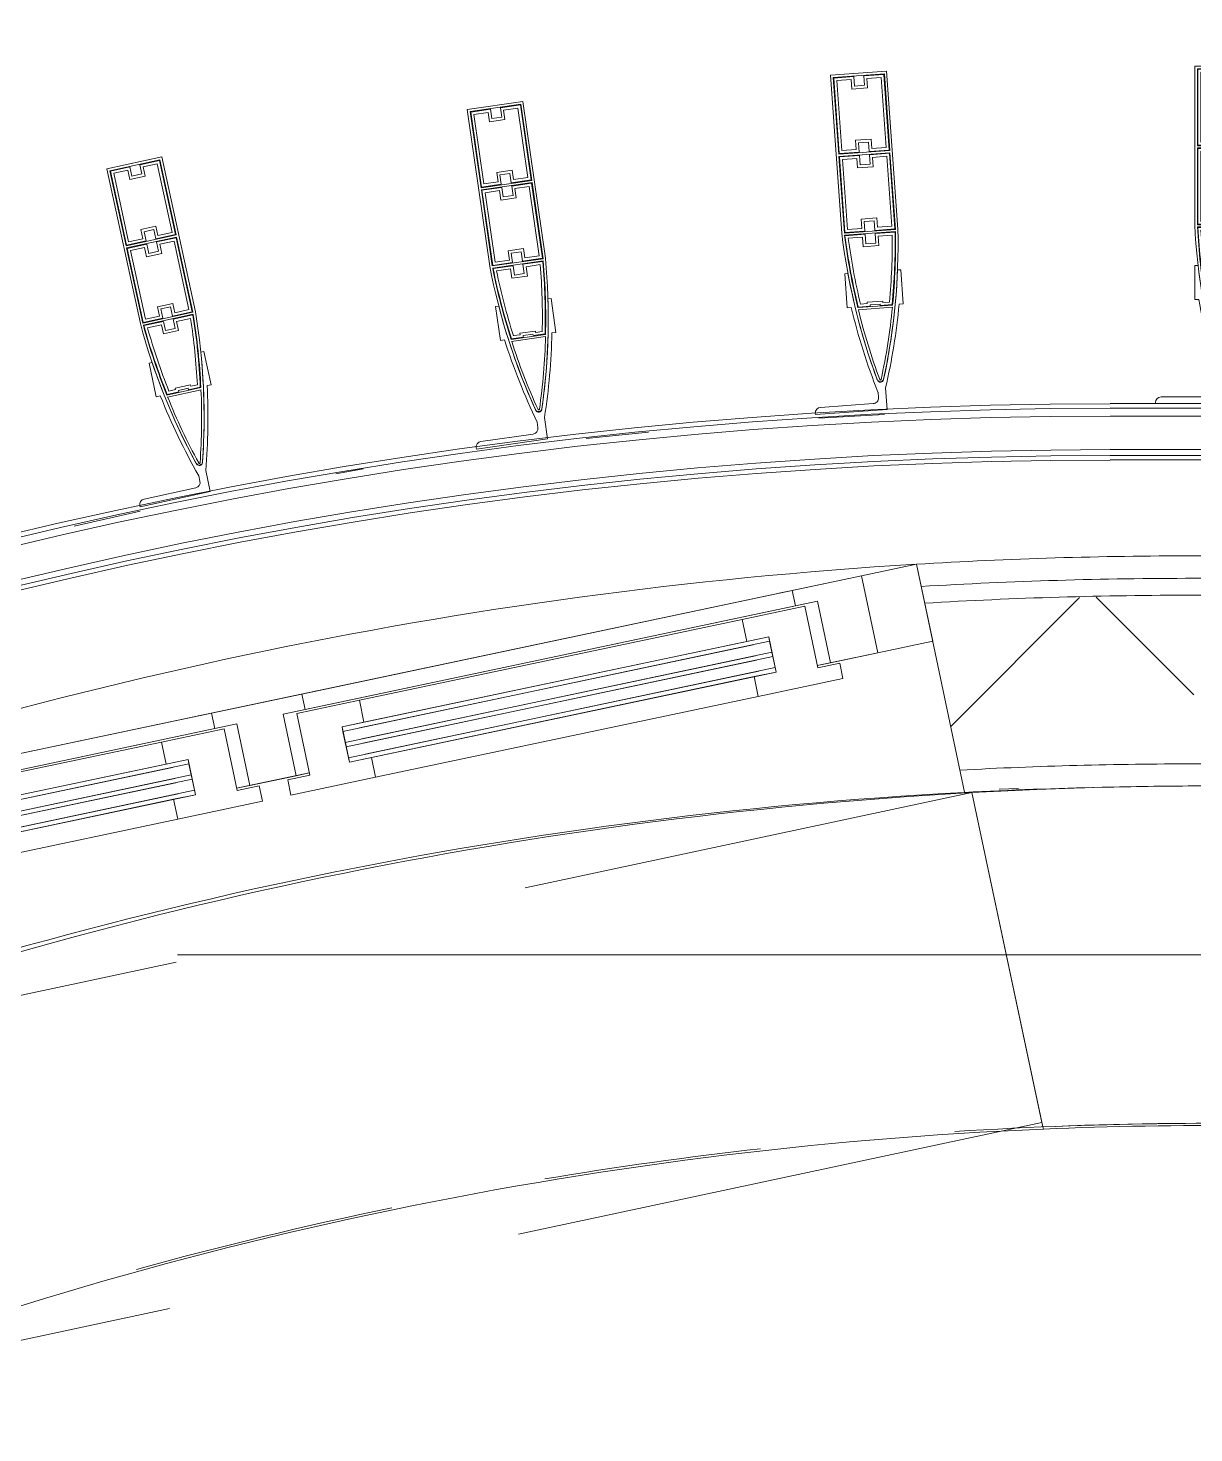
# Model space of a CAD drawing. Header units: millimetres. Extents: x 48966 to 155647, y -43515 to 26217.
# Drawn here: x 59869 to 60906, y 23292 to 24541 of the extents above; entities that cross this region are included whole.
import ezdxf

# ---------------------------------------------------------------- set-up
doc = ezdxf.new("R2010")
doc.units = ezdxf.units.MM
for name, pattern in [('IMPORT-01 Штриховая _2 мм_', [600, 400, -200]), ('Осевые', [6350, 1270, -952.5, 3175, -952.5]), ('Сверху', [793.75, 476.25, -317.5])]:
    doc.linetypes.add(name, pattern=pattern)
for name, color, linetype, lineweight in [('_Разделитель помещений_', 7, 'IMPORT-01 Штриховая _2 мм_', 9), ('Каркас_Импост', 7, 'Continuous', 9), ('Обобщенные модели', 7, 'Continuous', 9), ('Обобщенные модели-1', 7, 'Continuous', 18), ('Общие ребра', 7, 'Continuous', 9), ('Окна', 7, 'Continuous', 9), ('Окна-2', 7, 'Сверху', 9), ('Оси-2', 7, 'Осевые', 9), ('Остекление', 7, 'Continuous', 9), ('Перекрытия', 7, 'Continuous', 9), ('Стены', 7, 'Continuous', 9), ('Стены-1', 7, 'Continuous', 18), ('Штриховка разреза-1', 7, 'Continuous', 9)]:
    doc.layers.add(name, color=color, linetype=linetype, lineweight=lineweight)
doc.layers.add('Окна-1', color=7, linetype='Continuous', lineweight=9, true_color=0x804000)
pattern_1 = [(0, (0, 0), (812.8, 203.2), [67.056, -542.544, 67.056, -542.544, -3251.2]), (0, (0, 0), (812.8, 203.2), [-1219.2, 67.056, -1152.144, 67.056, -542.544, -1422.4]), (0, (0, 0), (812.8, 203.2), [-3048, 67.056, -339.344, 67.056, -948.944]), (120, (304.8, 101.6), (-582.37636, 602.30545), [67.056, -542.544, 67.056, -542.544, -3251.2]), (120, (304.8, 101.6), (-582.37636, 602.30545), [-1219.2, 67.056, -1152.144, 67.056, -542.544, -1422.4]), (120, (304.8, 101.6), (-582.37636, 602.30545), [-3048, 67.056, -339.344, 67.056, -948.944]), (240, (406.4, 508), (-230.42364, -805.50545), [67.056, -542.544, 67.056, -542.544, -3251.2]), (240, (406.4, 508), (-230.42364, -805.50545), [-1219.2, 67.056, -1152.144, 67.056, -542.544, -1422.4]), (240, (406.4, 508), (-230.42364, -805.50545), [-3048, 67.056, -339.344, 67.056, -948.944])]

# ---------------------------------------------------------------- blocks, each defined once
blk = doc.blocks.new('Обвязочная балка 1 - Обвязочная балка 1-1451838-План 5-го этажа на отм_ _12_600')
at = {"layer": 'Обобщенные модели'}
for p, q in [((60630.7, 24197.6), (60572.2, 24194.1)), ((116781.7, 24196.1), (60831.6, 24196.1)), ((60420.8, 24181.8), (60365.3, 24176.2)), ((60831.6, 24166.3), (116781.7, 24166.3)), ((60166.8, 24149.2), (60142.7, 24144.8)), ((59968.5, 24111.4), (59909.7, 24098.2))]:
    blk.add_line(p, q, dxfattribs=at)
for radius in [4129, 4099.1]:
    blk.add_arc((60831.6, 20067.1), radius, 90, 179.9999, dxfattribs=at)
at = {"layer": 'Обобщенные модели-1'}
for p, q in [((116781.7, 24207.1), (60831.6, 24207.1)), ((60831.6, 24203.1), (116781.7, 24203.1)), ((116781.7, 24161.1), (60831.6, 24161.1)), ((60831.6, 24157.1), (116781.7, 24157.1))]:
    blk.add_line(p, q, dxfattribs=at)
for radius in [4139.9, 4135.9, 4093.9, 4089.9]:
    blk.add_arc((60831.6, 20067.1), radius, 90, 179.9999, dxfattribs=at)
blk = doc.blocks.new('Профиль ламели186 - Профиль ламели-1504652-План 5-го этажа на отм_ _12_600')
at = {"layer": 'Обобщенные модели-1'}
for p, q in [((64006.9, 24507.1), (64006.9, 24366.2)), ((64056.9, 24507.1), (64006.9, 24507.1)), ((64009.1, 24436.5), (64009.1, 24504.9)), ((64009.1, 24504.9), (64054.7, 24504.9)), ((64027.4, 24504.4), (64009.6, 24504.4)), ((64009.6, 24504.4), (64009.6, 24437)), ((64012.1, 24439.5), (64012.1, 24501.9)), ((64012.1, 24501.9), (64024.9, 24501.9)), ((64024.9, 24501.9), (64024.9, 24493.5)), ((64027.4, 24496), (64027.4, 24504.4)), ((64054.2, 24504.4), (64036.3, 24504.4)), ((64036.3, 24504.4), (64036.3, 24496)), ((64038.8, 24493.5), (64038.8, 24501.9)), ((64038.8, 24501.9), (64051.7, 24501.9)), ((64051.7, 24501.9), (64051.7, 24439.5)), ((64054.2, 24437), (64054.2, 24504.4)), ((64054.7, 24504.9), (64054.7, 24436.5)), ((64056.9, 24366.2), (64056.9, 24507.1)), ((64024.9, 24493.5), (64038.8, 24493.5)), ((64036.3, 24496), (64027.4, 24496)), ((64038.8, 24447.9), (64024.9, 24447.9)), ((64024.9, 24447.9), (64024.9, 24439.5)), ((64038.8, 24439.5), (64038.8, 24447.9)), ((64054.7, 24436.5), (64009.1, 24436.5)), ((64009.1, 24434.6), (64054.7, 24434.6)), ((64009.1, 24366.2), (64009.1, 24434.6)), ((64009.6, 24437), (64027.4, 24437)), ((64024.9, 24439.5), (64012.1, 24439.5)), ((64027.4, 24437), (64027.4, 24445.4)), ((64027.4, 24445.4), (64036.3, 24445.4)), ((64036.3, 24445.4), (64036.3, 24437)), ((64036.3, 24437), (64054.2, 24437)), ((64051.7, 24439.5), (64038.8, 24439.5)), ((64054.7, 24434.6), (64054.7, 24366.2)), ((64027.4, 24434.1), (64009.6, 24434.1)), ((64009.6, 24434.1), (64009.6, 24366.7)), ((64012.1, 24369.2), (64012.1, 24431.6)), ((64012.1, 24431.6), (64024.9, 24431.6)), ((64024.9, 24431.6), (64024.9, 24423.2)), ((64024.9, 24423.2), (64038.8, 24423.2)), ((64027.4, 24425.7), (64027.4, 24434.1)), ((64036.3, 24425.7), (64027.4, 24425.7)), ((64054.2, 24434.1), (64036.3, 24434.1)), ((64036.3, 24434.1), (64036.3, 24425.7)), ((64038.8, 24423.2), (64038.8, 24431.6)), ((64038.8, 24431.6), (64051.7, 24431.6)), ((64051.7, 24431.6), (64051.7, 24369.2)), ((64054.2, 24366.7), (64054.2, 24434.1)), ((64038.8, 24377.6), (64024.9, 24377.6)), ((64024.9, 24377.6), (64024.9, 24369.2)), ((64027.4, 24366.7), (64027.4, 24375.1)), ((64027.4, 24375.1), (64036.3, 24375.1)), ((64036.3, 24375.1), (64036.3, 24366.7)), ((64038.8, 24369.2), (64038.8, 24377.6)), ((64054.7, 24366.2), (64009.1, 24366.2)), ((64009.1, 24364.3), (64054.6, 24364.3)), ((64009.6, 24366.7), (64027.4, 24366.7)), ((64027.4, 24363.8), (64009.6, 24363.8)), ((64024.9, 24369.2), (64012.1, 24369.2)), ((64012.2, 24361.3), (64024.9, 24361.3)), ((64024.9, 24361.3), (64024.9, 24352.9)), ((64027.4, 24355.4), (64027.4, 24363.8)), ((64036.3, 24366.7), (64054.2, 24366.7)), ((64054.2, 24363.8), (64036.3, 24363.8)), ((64036.3, 24363.8), (64036.3, 24355.4)), ((64051.7, 24369.2), (64038.8, 24369.2)), ((64038.8, 24352.9), (64038.8, 24361.3)), ((64038.8, 24361.3), (64051.5, 24361.3)), ((64024.9, 24352.9), (64038.8, 24352.9)), ((64036.3, 24355.4), (64027.4, 24355.4)), ((64009.8, 24330.1), (64006.9, 24330.1)), ((64006.9, 24330.1), (64006.9, 24299.7)), ((64056.8, 24330.1), (64053.9, 24330.1)), ((64056.8, 24299.7), (64056.8, 24330.1)), ((64006.9, 24299.7), (64010.5, 24299.7)), ((64047.4, 24299.2), (64016.3, 24299.2)), ((64016.6, 24297.3), (64047.1, 24297.3)), ((64016.8, 24299.7), (64027.4, 24299.7)), ((64024.9, 24302.2), (64018.9, 24302.2)), ((64038.8, 24303.5), (64024.9, 24303.5)), ((64024.9, 24303.5), (64024.9, 24302.2)), ((64027.4, 24299.7), (64027.4, 24301)), ((64027.4, 24301), (64036.3, 24301)), ((64036.3, 24301), (64036.3, 24299.7)), ((64036.3, 24299.7), (64046.9, 24299.7)), ((64038.8, 24302.2), (64038.8, 24303.5)), ((64044.8, 24302.2), (64038.8, 24302.2)), ((64053.2, 24299.7), (64056.8, 24299.7)), ((64028.9, 24223), (64028.9, 24218.1)), ((64035.9, 24207.1), (64035.9, 24226.3)), ((64023.9, 24213.1), (63976.9, 24213.1)), ((63971.9, 24208.1), (63971.9, 24207.1)), ((63971.9, 24207.1), (64035.9, 24207.1))]:
    blk.add_line(p, q, dxfattribs=at)
for centre, radius, start, end in [((64580.6, 24394.6), 574.5, 182.8338, 196.2258), ((64580.7, 24394.3), 572.3, 183.0109, 189.5715), ((64580.4, 24395.9), 571.8, 183.2193, 189.6867), ((64580.5, 24395.6), 569.3, 183.4571, 189.4457), ((63483.1, 24394.6), 574.5, 343.7742, 357.1662), ((63483.2, 24395.6), 569.3, 350.5543, 356.5429), ((63483.3, 24395.9), 571.8, 350.3133, 356.7807), ((63483, 24394.3), 572.3, 350.4285, 356.9891), ((64580.6, 24394.6), 574.5, 186.4465, 196.2576), ((63483.1, 24394.6), 574.5, 343.7424, 353.5535), ((64577.1, 24394.6), 574.5, 189.5084, 197.3712), ((64549, 24386.8), 539.8, 189.5428, 196.4344), ((63514.7, 24386.8), 539.8, 343.5656, 350.4572), ((63486.6, 24394.6), 574.5, 342.9661, 350.4916), ((64031.9, 24235.1), 3, 200, 340), ((64031.9, 24234.5), 2.84, 196.2576, 343.7424), ((64031.9, 24234.2), 0.645, 196.4344, 343.5656), ((63976.9, 24208.1), 5, 90, 180), ((64023.9, 24218.1), 5, 270, 0)]:
    blk.add_arc(centre, radius, start, end, dxfattribs=at)
blk = doc.blocks.new('Профиль ламели785 - Профиль ламели-1804272-План 5-го этажа на отм_ _12_600')
at = {"layer": 'Обобщенные модели-1'}
for p, q in [((64006.9, 24507.1), (64006.9, 24366.2)), ((64056.9, 24507.1), (64006.9, 24507.1)), ((64009.1, 24436.5), (64009.1, 24504.9)), ((64009.1, 24504.9), (64054.7, 24504.9)), ((64027.4, 24504.4), (64009.6, 24504.4)), ((64009.6, 24504.4), (64009.6, 24437)), ((64012.1, 24439.5), (64012.1, 24501.9)), ((64012.1, 24501.9), (64024.9, 24501.9)), ((64024.9, 24501.9), (64024.9, 24493.5)), ((64027.4, 24496), (64027.4, 24504.4)), ((64054.2, 24504.4), (64036.3, 24504.4)), ((64036.3, 24504.4), (64036.3, 24496)), ((64038.8, 24493.5), (64038.8, 24501.9)), ((64038.8, 24501.9), (64051.7, 24501.9)), ((64051.7, 24501.9), (64051.7, 24439.5)), ((64054.2, 24437), (64054.2, 24504.4)), ((64054.7, 24504.9), (64054.7, 24436.5)), ((64056.9, 24366.2), (64056.9, 24507.1)), ((64024.9, 24493.5), (64038.8, 24493.5)), ((64036.3, 24496), (64027.4, 24496)), ((64038.8, 24447.9), (64024.9, 24447.9)), ((64024.9, 24447.9), (64024.9, 24439.5)), ((64038.8, 24439.5), (64038.8, 24447.9)), ((64054.7, 24436.5), (64009.1, 24436.5)), ((64009.1, 24434.6), (64054.7, 24434.6)), ((64009.1, 24366.2), (64009.1, 24434.6)), ((64009.6, 24437), (64027.4, 24437)), ((64024.9, 24439.5), (64012.1, 24439.5)), ((64027.4, 24437), (64027.4, 24445.4)), ((64027.4, 24445.4), (64036.3, 24445.4)), ((64036.3, 24445.4), (64036.3, 24437)), ((64036.3, 24437), (64054.2, 24437)), ((64051.7, 24439.5), (64038.8, 24439.5)), ((64054.7, 24434.6), (64054.7, 24366.2)), ((64027.4, 24434.1), (64009.6, 24434.1)), ((64009.6, 24434.1), (64009.6, 24366.7)), ((64012.1, 24369.2), (64012.1, 24431.6)), ((64012.1, 24431.6), (64024.9, 24431.6)), ((64024.9, 24431.6), (64024.9, 24423.2)), ((64024.9, 24423.2), (64038.8, 24423.2)), ((64027.4, 24425.7), (64027.4, 24434.1)), ((64036.3, 24425.7), (64027.4, 24425.7)), ((64054.2, 24434.1), (64036.3, 24434.1)), ((64036.3, 24434.1), (64036.3, 24425.7)), ((64038.8, 24423.2), (64038.8, 24431.6)), ((64038.8, 24431.6), (64051.7, 24431.6)), ((64051.7, 24431.6), (64051.7, 24369.2)), ((64054.2, 24366.7), (64054.2, 24434.1)), ((64038.8, 24377.6), (64024.9, 24377.6)), ((64024.9, 24377.6), (64024.9, 24369.2)), ((64027.4, 24366.7), (64027.4, 24375.1)), ((64027.4, 24375.1), (64036.3, 24375.1)), ((64036.3, 24375.1), (64036.3, 24366.7)), ((64038.8, 24369.2), (64038.8, 24377.6)), ((64054.7, 24366.2), (64009.1, 24366.2)), ((64009.1, 24364.3), (64054.6, 24364.3)), ((64009.6, 24366.7), (64027.4, 24366.7)), ((64027.4, 24363.8), (64009.6, 24363.8)), ((64024.9, 24369.2), (64012.1, 24369.2)), ((64012.2, 24361.3), (64024.9, 24361.3)), ((64024.9, 24361.3), (64024.9, 24352.9)), ((64027.4, 24355.4), (64027.4, 24363.8)), ((64036.3, 24366.7), (64054.2, 24366.7)), ((64054.2, 24363.8), (64036.3, 24363.8)), ((64036.3, 24363.8), (64036.3, 24355.4)), ((64051.7, 24369.2), (64038.8, 24369.2)), ((64038.8, 24352.9), (64038.8, 24361.3)), ((64038.8, 24361.3), (64051.5, 24361.3)), ((64024.9, 24352.9), (64038.8, 24352.9)), ((64036.3, 24355.4), (64027.4, 24355.4)), ((64009.8, 24330.1), (64006.9, 24330.1)), ((64006.9, 24330.1), (64006.9, 24299.7)), ((64056.8, 24330.1), (64053.9, 24330.1)), ((64056.8, 24299.7), (64056.8, 24330.1)), ((64006.9, 24299.7), (64010.5, 24299.7)), ((64047.4, 24299.2), (64016.3, 24299.2)), ((64016.6, 24297.3), (64047.1, 24297.3)), ((64016.8, 24299.7), (64027.4, 24299.7)), ((64024.9, 24302.2), (64018.9, 24302.2)), ((64038.8, 24303.5), (64024.9, 24303.5)), ((64024.9, 24303.5), (64024.9, 24302.2)), ((64027.4, 24299.7), (64027.4, 24301)), ((64027.4, 24301), (64036.3, 24301)), ((64036.3, 24301), (64036.3, 24299.7)), ((64036.3, 24299.7), (64046.9, 24299.7)), ((64038.8, 24302.2), (64038.8, 24303.5)), ((64044.8, 24302.2), (64038.8, 24302.2)), ((64053.2, 24299.7), (64056.8, 24299.7)), ((64028.9, 24223), (64028.9, 24218.1)), ((64035.9, 24207.1), (64035.9, 24226.3)), ((64023.9, 24213.1), (63976.9, 24213.1)), ((63971.9, 24208.1), (63971.9, 24207.1)), ((63971.9, 24207.1), (64035.9, 24207.1))]:
    blk.add_line(p, q, dxfattribs=at)
for centre, radius, start, end in [((64580.6, 24394.6), 574.5, 182.8338, 196.2258), ((64580.7, 24394.3), 572.3, 183.0109, 189.5715), ((64580.4, 24395.9), 571.8, 183.2193, 189.6867), ((64580.5, 24395.6), 569.3, 183.4571, 189.4457), ((63483.1, 24394.6), 574.5, 343.7742, 357.1662), ((63483.2, 24395.6), 569.3, 350.5543, 356.5429), ((63483.3, 24395.9), 571.8, 350.3133, 356.7807), ((63483, 24394.3), 572.3, 350.4285, 356.9891), ((64580.6, 24394.6), 574.5, 186.4465, 196.2576), ((63483.1, 24394.6), 574.5, 343.7424, 353.5535), ((64577.1, 24394.6), 574.5, 189.5084, 197.3712), ((64549, 24386.8), 539.8, 189.5428, 196.4344), ((63514.7, 24386.8), 539.8, 343.5656, 350.4572), ((63486.6, 24394.6), 574.5, 342.9661, 350.4916), ((64031.9, 24235.1), 3, 200, 340), ((64031.9, 24234.5), 2.84, 196.2576, 343.7424), ((64031.9, 24234.2), 0.645, 196.4344, 343.5656), ((63976.9, 24208.1), 5, 90, 180), ((64023.9, 24218.1), 5, 270, 0)]:
    blk.add_arc(centre, radius, start, end, dxfattribs=at)
blk = doc.blocks.new('Профиль ламели786 - Профиль ламели-1804536-План 5-го этажа на отм_ _12_600')
at = {"layer": 'Обобщенные модели-1'}
for p, q in [((64006.9, 24507.1), (64006.9, 24366.2)), ((64056.9, 24507.1), (64006.9, 24507.1)), ((64009.1, 24436.5), (64009.1, 24504.9)), ((64009.1, 24504.9), (64054.7, 24504.9)), ((64027.4, 24504.4), (64009.6, 24504.4)), ((64009.6, 24504.4), (64009.6, 24437)), ((64012.1, 24439.5), (64012.1, 24501.9)), ((64012.1, 24501.9), (64024.9, 24501.9)), ((64024.9, 24501.9), (64024.9, 24493.5)), ((64027.4, 24496), (64027.4, 24504.4)), ((64054.2, 24504.4), (64036.3, 24504.4)), ((64036.3, 24504.4), (64036.3, 24496)), ((64038.8, 24493.5), (64038.8, 24501.9)), ((64038.8, 24501.9), (64051.7, 24501.9)), ((64051.7, 24501.9), (64051.7, 24439.5)), ((64054.2, 24437), (64054.2, 24504.4)), ((64054.7, 24504.9), (64054.7, 24436.5)), ((64056.9, 24366.2), (64056.9, 24507.1)), ((64024.9, 24493.5), (64038.8, 24493.5)), ((64036.3, 24496), (64027.4, 24496)), ((64038.8, 24447.9), (64024.9, 24447.9)), ((64024.9, 24447.9), (64024.9, 24439.5)), ((64038.8, 24439.5), (64038.8, 24447.9)), ((64054.7, 24436.5), (64009.1, 24436.5)), ((64009.1, 24434.6), (64054.7, 24434.6)), ((64009.1, 24366.2), (64009.1, 24434.6)), ((64009.6, 24437), (64027.4, 24437)), ((64024.9, 24439.5), (64012.1, 24439.5)), ((64027.4, 24437), (64027.4, 24445.4)), ((64027.4, 24445.4), (64036.3, 24445.4)), ((64036.3, 24445.4), (64036.3, 24437)), ((64036.3, 24437), (64054.2, 24437)), ((64051.7, 24439.5), (64038.8, 24439.5)), ((64054.7, 24434.6), (64054.7, 24366.2)), ((64027.4, 24434.1), (64009.6, 24434.1)), ((64009.6, 24434.1), (64009.6, 24366.7)), ((64012.1, 24369.2), (64012.1, 24431.6)), ((64012.1, 24431.6), (64024.9, 24431.6)), ((64024.9, 24431.6), (64024.9, 24423.2)), ((64024.9, 24423.2), (64038.8, 24423.2)), ((64027.4, 24425.7), (64027.4, 24434.1)), ((64036.3, 24425.7), (64027.4, 24425.7)), ((64054.2, 24434.1), (64036.3, 24434.1)), ((64036.3, 24434.1), (64036.3, 24425.7)), ((64038.8, 24423.2), (64038.8, 24431.6)), ((64038.8, 24431.6), (64051.7, 24431.6)), ((64051.7, 24431.6), (64051.7, 24369.2)), ((64054.2, 24366.7), (64054.2, 24434.1)), ((64038.8, 24377.6), (64024.9, 24377.6)), ((64024.9, 24377.6), (64024.9, 24369.2)), ((64027.4, 24366.7), (64027.4, 24375.1)), ((64027.4, 24375.1), (64036.3, 24375.1)), ((64036.3, 24375.1), (64036.3, 24366.7)), ((64038.8, 24369.2), (64038.8, 24377.6)), ((64054.7, 24366.2), (64009.1, 24366.2)), ((64009.1, 24364.3), (64054.6, 24364.3)), ((64009.6, 24366.7), (64027.4, 24366.7)), ((64027.4, 24363.8), (64009.6, 24363.8)), ((64024.9, 24369.2), (64012.1, 24369.2)), ((64012.2, 24361.3), (64024.9, 24361.3)), ((64024.9, 24361.3), (64024.9, 24352.9)), ((64027.4, 24355.4), (64027.4, 24363.8)), ((64036.3, 24366.7), (64054.2, 24366.7)), ((64054.2, 24363.8), (64036.3, 24363.8)), ((64036.3, 24363.8), (64036.3, 24355.4)), ((64051.7, 24369.2), (64038.8, 24369.2)), ((64038.8, 24352.9), (64038.8, 24361.3)), ((64038.8, 24361.3), (64051.5, 24361.3)), ((64024.9, 24352.9), (64038.8, 24352.9)), ((64036.3, 24355.4), (64027.4, 24355.4)), ((64009.8, 24330.1), (64006.9, 24330.1)), ((64006.9, 24330.1), (64006.9, 24299.7)), ((64056.8, 24330.1), (64053.9, 24330.1)), ((64056.8, 24299.7), (64056.8, 24330.1)), ((64006.9, 24299.7), (64010.5, 24299.7)), ((64047.4, 24299.2), (64016.3, 24299.2)), ((64016.6, 24297.3), (64047.1, 24297.3)), ((64016.8, 24299.7), (64027.4, 24299.7)), ((64024.9, 24302.2), (64018.9, 24302.2)), ((64038.8, 24303.5), (64024.9, 24303.5)), ((64024.9, 24303.5), (64024.9, 24302.2)), ((64027.4, 24299.7), (64027.4, 24301)), ((64027.4, 24301), (64036.3, 24301)), ((64036.3, 24301), (64036.3, 24299.7)), ((64036.3, 24299.7), (64046.9, 24299.7)), ((64038.8, 24302.2), (64038.8, 24303.5)), ((64044.8, 24302.2), (64038.8, 24302.2)), ((64053.2, 24299.7), (64056.8, 24299.7)), ((64028.9, 24223), (64028.9, 24218.1)), ((64035.9, 24207.1), (64035.9, 24226.3)), ((64023.9, 24213.1), (63976.9, 24213.1)), ((63971.9, 24208.1), (63971.9, 24207.1)), ((63971.9, 24207.1), (64035.9, 24207.1))]:
    blk.add_line(p, q, dxfattribs=at)
for centre, radius, start, end in [((64580.6, 24394.6), 574.5, 182.8338, 196.2258), ((64580.7, 24394.3), 572.3, 183.0109, 189.5715), ((64580.4, 24395.9), 571.8, 183.2193, 189.6867), ((64580.5, 24395.6), 569.3, 183.4571, 189.4457), ((63483.1, 24394.6), 574.5, 343.7742, 357.1662), ((63483.2, 24395.6), 569.3, 350.5543, 356.5429), ((63483.3, 24395.9), 571.8, 350.3133, 356.7807), ((63483, 24394.3), 572.3, 350.4285, 356.9891), ((64580.6, 24394.6), 574.5, 186.4465, 196.2576), ((63483.1, 24394.6), 574.5, 343.7424, 353.5535), ((64577.1, 24394.6), 574.5, 189.5084, 197.3712), ((64549, 24386.8), 539.8, 189.5428, 196.4344), ((63514.7, 24386.8), 539.8, 343.5656, 350.4572), ((63486.6, 24394.6), 574.5, 342.9661, 350.4916), ((64031.9, 24235.1), 3, 200, 340), ((64031.9, 24234.5), 2.84, 196.2576, 343.7424), ((64031.9, 24234.2), 0.645, 196.4344, 343.5656), ((63976.9, 24208.1), 5, 90, 180), ((64023.9, 24218.1), 5, 270, 0)]:
    blk.add_arc(centre, radius, start, end, dxfattribs=at)
blk = doc.blocks.new('Профиль ламели787 - Профиль ламели-1804800-План 5-го этажа на отм_ _12_600')
at = {"layer": 'Обобщенные модели-1'}
for p, q in [((64006.9, 24507.1), (64006.9, 24366.2)), ((64056.9, 24507.1), (64006.9, 24507.1)), ((64009.1, 24436.5), (64009.1, 24504.9)), ((64009.1, 24504.9), (64054.7, 24504.9)), ((64027.4, 24504.4), (64009.6, 24504.4)), ((64009.6, 24504.4), (64009.6, 24437)), ((64012.1, 24439.5), (64012.1, 24501.9)), ((64012.1, 24501.9), (64024.9, 24501.9)), ((64024.9, 24501.9), (64024.9, 24493.5)), ((64027.4, 24496), (64027.4, 24504.4)), ((64054.2, 24504.4), (64036.3, 24504.4)), ((64036.3, 24504.4), (64036.3, 24496)), ((64038.8, 24493.5), (64038.8, 24501.9)), ((64038.8, 24501.9), (64051.7, 24501.9)), ((64051.7, 24501.9), (64051.7, 24439.5)), ((64054.2, 24437), (64054.2, 24504.4)), ((64054.7, 24504.9), (64054.7, 24436.5)), ((64056.9, 24366.2), (64056.9, 24507.1)), ((64024.9, 24493.5), (64038.8, 24493.5)), ((64036.3, 24496), (64027.4, 24496)), ((64038.8, 24447.9), (64024.9, 24447.9)), ((64024.9, 24447.9), (64024.9, 24439.5)), ((64038.8, 24439.5), (64038.8, 24447.9)), ((64054.7, 24436.5), (64009.1, 24436.5)), ((64009.1, 24434.6), (64054.7, 24434.6)), ((64009.1, 24366.2), (64009.1, 24434.6)), ((64009.6, 24437), (64027.4, 24437)), ((64024.9, 24439.5), (64012.1, 24439.5)), ((64027.4, 24437), (64027.4, 24445.4)), ((64027.4, 24445.4), (64036.3, 24445.4)), ((64036.3, 24445.4), (64036.3, 24437)), ((64036.3, 24437), (64054.2, 24437)), ((64051.7, 24439.5), (64038.8, 24439.5)), ((64054.7, 24434.6), (64054.7, 24366.2)), ((64027.4, 24434.1), (64009.6, 24434.1)), ((64009.6, 24434.1), (64009.6, 24366.7)), ((64012.1, 24369.2), (64012.1, 24431.6)), ((64012.1, 24431.6), (64024.9, 24431.6)), ((64024.9, 24431.6), (64024.9, 24423.2)), ((64024.9, 24423.2), (64038.8, 24423.2)), ((64027.4, 24425.7), (64027.4, 24434.1)), ((64036.3, 24425.7), (64027.4, 24425.7)), ((64054.2, 24434.1), (64036.3, 24434.1)), ((64036.3, 24434.1), (64036.3, 24425.7)), ((64038.8, 24423.2), (64038.8, 24431.6)), ((64038.8, 24431.6), (64051.7, 24431.6)), ((64051.7, 24431.6), (64051.7, 24369.2)), ((64054.2, 24366.7), (64054.2, 24434.1)), ((64038.8, 24377.6), (64024.9, 24377.6)), ((64024.9, 24377.6), (64024.9, 24369.2)), ((64027.4, 24366.7), (64027.4, 24375.1)), ((64027.4, 24375.1), (64036.3, 24375.1)), ((64036.3, 24375.1), (64036.3, 24366.7)), ((64038.8, 24369.2), (64038.8, 24377.6)), ((64054.7, 24366.2), (64009.1, 24366.2)), ((64009.1, 24364.3), (64054.6, 24364.3)), ((64009.6, 24366.7), (64027.4, 24366.7)), ((64027.4, 24363.8), (64009.6, 24363.8)), ((64024.9, 24369.2), (64012.1, 24369.2)), ((64012.2, 24361.3), (64024.9, 24361.3)), ((64024.9, 24361.3), (64024.9, 24352.9)), ((64027.4, 24355.4), (64027.4, 24363.8)), ((64036.3, 24366.7), (64054.2, 24366.7)), ((64054.2, 24363.8), (64036.3, 24363.8)), ((64036.3, 24363.8), (64036.3, 24355.4)), ((64051.7, 24369.2), (64038.8, 24369.2)), ((64038.8, 24352.9), (64038.8, 24361.3)), ((64038.8, 24361.3), (64051.5, 24361.3)), ((64024.9, 24352.9), (64038.8, 24352.9)), ((64036.3, 24355.4), (64027.4, 24355.4)), ((64009.8, 24330.1), (64006.9, 24330.1)), ((64006.9, 24330.1), (64006.9, 24299.7)), ((64056.8, 24330.1), (64053.9, 24330.1)), ((64056.8, 24299.7), (64056.8, 24330.1)), ((64006.9, 24299.7), (64010.5, 24299.7)), ((64047.4, 24299.2), (64016.3, 24299.2)), ((64016.6, 24297.3), (64047.1, 24297.3)), ((64016.8, 24299.7), (64027.4, 24299.7)), ((64024.9, 24302.2), (64018.9, 24302.2)), ((64038.8, 24303.5), (64024.9, 24303.5)), ((64024.9, 24303.5), (64024.9, 24302.2)), ((64027.4, 24299.7), (64027.4, 24301)), ((64027.4, 24301), (64036.3, 24301)), ((64036.3, 24301), (64036.3, 24299.7)), ((64036.3, 24299.7), (64046.9, 24299.7)), ((64038.8, 24302.2), (64038.8, 24303.5)), ((64044.8, 24302.2), (64038.8, 24302.2)), ((64053.2, 24299.7), (64056.8, 24299.7)), ((64028.9, 24223), (64028.9, 24218.1)), ((64035.9, 24207.1), (64035.9, 24226.3)), ((64023.9, 24213.1), (63976.9, 24213.1)), ((63971.9, 24208.1), (63971.9, 24207.1)), ((63971.9, 24207.1), (64035.9, 24207.1))]:
    blk.add_line(p, q, dxfattribs=at)
for centre, radius, start, end in [((64580.6, 24394.6), 574.5, 182.8338, 196.2258), ((64580.7, 24394.3), 572.3, 183.0109, 189.5715), ((64580.4, 24395.9), 571.8, 183.2193, 189.6867), ((64580.5, 24395.6), 569.3, 183.4571, 189.4457), ((63483.1, 24394.6), 574.5, 343.7742, 357.1662), ((63483.2, 24395.6), 569.3, 350.5543, 356.5429), ((63483.3, 24395.9), 571.8, 350.3133, 356.7807), ((63483, 24394.3), 572.3, 350.4285, 356.9891), ((64580.6, 24394.6), 574.5, 186.4465, 196.2576), ((63483.1, 24394.6), 574.5, 343.7424, 353.5535), ((64577.1, 24394.6), 574.5, 189.5084, 197.3712), ((64549, 24386.8), 539.8, 189.5428, 196.4344), ((63514.7, 24386.8), 539.8, 343.5656, 350.4572), ((63486.6, 24394.6), 574.5, 342.9661, 350.4916), ((64031.9, 24235.1), 3, 200, 340), ((64031.9, 24234.5), 2.84, 196.2576, 343.7424), ((64031.9, 24234.2), 0.645, 196.4344, 343.5656), ((63976.9, 24208.1), 5, 90, 180), ((64023.9, 24218.1), 5, 270, 0)]:
    blk.add_arc(centre, radius, start, end, dxfattribs=at)
blk = doc.blocks.new('Окно 2-Распашное - Один переплет с многокамерным стеклопакетом - 30674-99 - ОК-1 1200-1800-V52-План 5-го этажа на отм_ _12_600')
at = {"layer": 'Каркас_Импост'}
for p, q in [((-550, 102.5), (-550, 32.5)), ((-487, 102.5), (-550, 102.5)), ((-487, 88.5), (-487, 102.5)), ((-487, 102.5), (-41, 102.5)), ((-487, 88.5), (-487, 102.5)), ((41, 102.5), (-41, 102.5)), ((-41, 102.5), (-41, 88.5)), ((-41, 88.5), (-41, 102.5)), ((41, 88.5), (41, 102.5)), ((41, 102.5), (487, 102.5)), ((41, 102.5), (41, 88.5)), ((550, 102.5), (487, 102.5)), ((487, 102.5), (487, 88.5)), ((487, 102.5), (487, 88.5)), ((550, 32.5), (550, 102.5)), ((-507, 32.5), (-507, 88.5)), ((-507, 88.5), (-487, 88.5)), ((-21, 88.5), (-507, 88.5)), ((-507, 32.5), (-507, 88.5)), ((-41, 88.5), (-487, 88.5)), ((-41, 88.5), (-21, 88.5)), ((-21, 88.5), (-21, 32.5)), ((-21, 32.5), (-21, 88.5)), ((21, 32.5), (21, 88.5)), ((21, 88.5), (41, 88.5)), ((21, 88.5), (21, 32.5)), ((507, 88.5), (21, 88.5)), ((487, 88.5), (41, 88.5)), ((487, 88.5), (507, 88.5)), ((507, 88.5), (507, 32.5)), ((507, 88.5), (507, 32.5)), ((-438, 86.5), (-495, 86.5)), ((-495, 86.5), (-495, 30.5)), ((-438, 66.5), (-438, 86.5)), ((-90, 86.5), (-438, 86.5)), ((-438, 86.5), (-438, 66.5)), ((-33, 86.5), (-90, 86.5)), ((-90, 86.5), (-90, 66.5)), ((-90, 86.5), (-90, 66.5)), ((-33, 30.5), (-33, 86.5)), ((90, 86.5), (33, 86.5)), ((33, 86.5), (33, 30.5)), ((90, 66.5), (90, 86.5)), ((90, 66.5), (90, 86.5)), ((438, 86.5), (90, 86.5)), ((438, 86.5), (438, 66.5)), ((495, 86.5), (438, 86.5)), ((438, 66.5), (438, 86.5)), ((495, 30.5), (495, 86.5)), ((-458, 34.5), (-458, 66.5)), ((-458, 66.5), (-438, 66.5)), ((-70, 66.5), (-458, 66.5)), ((-458, 66.5), (-458, 34.5)), ((-438, 66.5), (-90, 66.5)), ((-90, 66.5), (-70, 66.5)), ((-70, 66.5), (-70, 34.5)), ((-70, 66.5), (-70, 34.5)), ((70, 34.5), (70, 66.5)), ((70, 66.5), (90, 66.5)), ((458, 66.5), (70, 66.5)), ((70, 34.5), (70, 66.5)), ((90, 66.5), (438, 66.5)), ((438, 66.5), (458, 66.5)), ((458, 66.5), (458, 34.5)), ((458, 34.5), (458, 66.5)), ((-550, 32.5), (-507, 32.5)), ((-495, 30.5), (-515, 30.5)), ((-515, 30.5), (-515, 16.5)), ((-495, 32.5), (-507, 32.5)), ((-438, 34.5), (-458, 34.5)), ((-458, 34.5), (-70, 34.5)), ((-438, 16.5), (-438, 34.5)), ((-90, 34.5), (-438, 34.5)), ((-438, 34.5), (-438, 16.5)), ((-70, 34.5), (-90, 34.5)), ((-90, 34.5), (-90, 16.5)), ((-90, 34.5), (-90, 16.5)), ((-21, 32.5), (-33, 32.5)), ((-13, 30.5), (-33, 30.5)), ((-21, 32.5), (21, 32.5)), ((-13, 16.5), (-13, 30.5)), ((33, 30.5), (13, 30.5)), ((13, 30.5), (13, 16.5)), ((33, 32.5), (21, 32.5)), ((90, 34.5), (70, 34.5)), ((70, 34.5), (458, 34.5)), ((90, 16.5), (90, 34.5)), ((90, 16.5), (90, 34.5)), ((438, 34.5), (90, 34.5)), ((458, 34.5), (438, 34.5)), ((438, 34.5), (438, 16.5)), ((438, 16.5), (438, 34.5)), ((507, 32.5), (495, 32.5)), ((515, 30.5), (495, 30.5)), ((507, 32.5), (550, 32.5)), ((515, 16.5), (515, 30.5)), ((-515, 16.5), (-438, 16.5)), ((-438, 16.5), (-90, 16.5)), ((-90, 16.5), (-13, 16.5)), ((13, 16.5), (90, 16.5)), ((90, 16.5), (438, 16.5)), ((438, 16.5), (515, 16.5))]:
    blk.add_line(p, q, dxfattribs=at)
at = {"layer": 'Окна'}
for p, q in [((-437.6, 102.5), (-487, 102.5)), ((-487, 102.5), (-474.6, 102.5)), ((-53.3, 102.5), (-41, 102.5)), ((53.3, 102.5), (41, 102.5)), ((438.2, 102.5), (487, 102.5)), ((487, 102.5), (474.8, 102.5)), ((-70, 62.5), (-458, 62.5)), ((-458, 52.5), (-458, 62.5)), ((-85, 62.5), (-443, 62.5)), ((-70, 62.5), (-70, 52.5)), ((70, 52.5), (70, 62.5)), ((458, 62.5), (70, 62.5)), ((443, 62.5), (85, 62.5)), ((458, 62.5), (458, 52.5)), ((-458, 52.5), (-70, 52.5)), ((-443, 52.5), (-85, 52.5)), ((70, 52.5), (458, 52.5)), ((85, 52.5), (443, 52.5)), ((-70, 48.5), (-458, 48.5)), ((-458, 38.5), (-458, 48.5)), ((-458, 38.5), (-70, 38.5)), ((-85, 48.5), (-443, 48.5)), ((-443, 38.5), (-85, 38.5)), ((-70, 48.5), (-70, 38.5)), ((70, 38.5), (70, 48.5)), ((458, 48.5), (70, 48.5)), ((70, 38.5), (458, 38.5)), ((443, 48.5), (85, 48.5)), ((85, 38.5), (443, 38.5)), ((458, 48.5), (458, 38.5))]:
    blk.add_line(p, q, dxfattribs=at)
at = {"layer": 'Окна-1'}
for p, q in [((-600, 102.5), (-600, 32.5)), ((-550, 102.5), (-600, 102.5)), ((-550, 32.5), (-550, 102.5)), ((550, 102.5), (-550, 102.5)), ((-550, 32.5), (-550, 102.5)), ((600, 102.5), (550, 102.5)), ((550, 102.5), (550, 32.5)), ((550, 32.5), (550, 102.5)), ((600, 32.5), (600, 102.5)), ((-600, 32.5), (-550, 32.5)), ((-550, 32.5), (-495, 32.5)), ((-33, 32.5), (33, 32.5)), ((495, 32.5), (550, 32.5)), ((550, 32.5), (600, 32.5))]:
    blk.add_line(p, q, dxfattribs=at)
at = {"layer": 'Остекление'}
for p, q in [((-70, 66.5), (-458, 66.5)), ((-458, 66.5), (-458, 62.5)), ((-458, 62.5), (-70, 62.5)), ((-70, 62.5), (-70, 66.5)), ((70, 66.5), (70, 62.5)), ((458, 66.5), (70, 66.5)), ((70, 62.5), (458, 62.5)), ((458, 62.5), (458, 66.5)), ((-70, 52.5), (-458, 52.5)), ((-458, 52.5), (-458, 48.5)), ((-70, 48.5), (-70, 52.5)), ((70, 52.5), (70, 48.5)), ((458, 52.5), (70, 52.5)), ((458, 48.5), (458, 52.5)), ((-458, 48.5), (-70, 48.5)), ((-70, 38.5), (-458, 38.5)), ((-458, 38.5), (-458, 34.5)), ((-70, 34.5), (-70, 38.5)), ((70, 48.5), (458, 48.5)), ((70, 38.5), (70, 34.5)), ((458, 38.5), (70, 38.5)), ((458, 34.5), (458, 38.5)), ((-458, 34.5), (-70, 34.5)), ((70, 34.5), (458, 34.5))]:
    blk.add_line(p, q, dxfattribs=at)
blk = doc.blocks.new('M_Окно-Квадратный проем - 1200 x 1800 mm-1791807-План 5-го этажа на отм_ _12_600')
at = {"layer": 'Окна'}
for p, q in [((-608.2, -150), (-608.2, 150)), ((591.8, 150), (591.8, -150))]:
    blk.add_line(p, q, dxfattribs=at)
at = {"layer": 'Окна-2'}
for p, q in [((-608.2, 150), (591.8, 150)), ((591.8, -150), (-608.2, -150))]:
    blk.add_line(p, q, dxfattribs=at)

msp = doc.modelspace()

# ---------------------------------------------------------------- hatches: boundary and pattern name
at = {"layer": 'Штриховка разреза-1'}
h = msp.add_hatch(dxfattribs=at)
h.set_pattern_fill('FP_8', color=256, style=0, pattern_type=2)
h.set_pattern_definition(pattern_1)
h.paths.add_polyline_path([(56860.2, 19991), (56866.3, 20213), (56884.6, 20434.3), (56914.9, 20654.3), (56957.3, 20872.3), (57011.6, 21087.6), (57077.7, 21299.6), (57160.1, 21518.9), (57244.1, 21711.2), (57344, 21909.5), (57454.6, 22102.1), (57443, 22111.8), (57331.8, 21918.4), (57231.3, 21719.2), (57141.9, 21514.8), (57063.9, 21305.8), (56997.5, 21092.8), (56942.9, 20876.4), (56900.3, 20657.4), (56868.8, 20425.1), (56851.3, 20214.1), (56846.6, 19991)], flags=0)
h.paths.add_polyline_path([(58225.7, 23021.6), (58390.4, 23159.6), (58557.8, 23285.6), (58733.8, 23404.2), (58915.7, 23513.4), (59103.1, 23613), (59305.5, 23706.5), (59492.4, 23781.8), (59489.2, 23796.7), (59268.7, 23706.5), (59084.2, 23619.9), (58908.6, 23526.7), (58725.4, 23416.7), (58548.3, 23297.3), (58366.8, 23159.6), (58214, 23031.3)], flags=0)
h.paths.add_polyline_path([(60666.5, 24029.8), (60786.2, 24035.1), (60906, 24036.9), (60906, 24051.9), (60750.1, 24048.5), (60663.3, 24044.6)], flags=0)
h = msp.add_hatch(dxfattribs=at)
h.set_pattern_fill('FP_9', color=256, style=0, pattern_type=2)
h.set_pattern_definition([(45, (0, 0), (-707.107, 707.107), []), (135, (0, 0), (-707.107, -707.107), [])])
h.paths.add_polyline_path([(57001.9, 19991), (57010.2, 19991), (57016, 20202.5), (57034.8, 20425.1), (57061.8, 20623.1), (57101.8, 20830.8), (57153, 21036.1), (57217.9, 21245.4), (57288.4, 21436.9), (57372.3, 21631.1), (57466.5, 21820.6), (57570.9, 22004.6), (57454.6, 22102.1), (57344, 21909.5), (57244.1, 21711.2), (57155.2, 21507.7), (57077.7, 21299.6), (57001.9, 21049), (56957.3, 20872.3), (56914.9, 20654.3), (56883.8, 20425.1), (56866.3, 20213), (56861.6, 19991)], flags=0)
h.paths.add_polyline_path([(58341.9, 22924.1), (58494.2, 23050.5), (58667.8, 23179.2), (58817, 23279.4), (58986.7, 23381.3), (59161.4, 23474.4), (59340.5, 23558.5), (59523.7, 23633.4), (59492.4, 23781.8), (59295.5, 23702.5), (59084.2, 23602.9), (58915.7, 23513.4), (58733.8, 23404.2), (58557.8, 23285.6), (58388.3, 23158), (58225.7, 23021.6), (58297.9, 22961)], flags=0)
h.paths.add_polyline_path([(60697.8, 23881.3), (60801.9, 23885.5), (60906, 23886.9), (60906, 24036.9), (60750.1, 24033.5), (60666.5, 24029.8), (60677, 23980)], flags=0)
h = msp.add_hatch(dxfattribs=at)
h.set_pattern_fill('FP_8', color=256, style=0, pattern_type=2)
h.set_pattern_definition(pattern_1)
h.paths.add_polyline_path([(57010.2, 19991), (57030.2, 19991), (57035.9, 20201.1), (57055, 20425.1), (57081.4, 20618.9), (57121.1, 20825.3), (57171.8, 21029.2), (57239.2, 21245.4), (57306.2, 21427.4), (57389.3, 21620.4), (57482.8, 21808.7), (57586.4, 21991.6), (57570.9, 22004.6), (57452.5, 21792.3), (57372.3, 21631.1), (57288.4, 21436.9), (57215.3, 21238.3), (57153, 21036.1), (57101.8, 20830.8), (57061.8, 20623.1), (57033.2, 20413.4), (57016, 20202.5)], flags=0)
h.paths.add_polyline_path([(58357.4, 22911.1), (58508.3, 23036.2), (58674.4, 23159.6), (58828.1, 23262.8), (58996.2, 23363.6), (59169.1, 23455.9), (59346.5, 23539.3), (59527.9, 23613.6), (59523.7, 23633.4), (59340.5, 23558.5), (59161.4, 23474.4), (58986.7, 23381.3), (58817, 23279.4), (58640, 23159.6), (58494.2, 23050.5), (58341.9, 22924.1)], flags=0)
h.paths.add_polyline_path([(60702, 23861.5), (60865.2, 23866.8), (60906, 23867.2), (60906, 23886.9), (60750.1, 23883.4), (60697.8, 23881.3)], flags=0)
h = msp.add_hatch(dxfattribs=at)
h.set_pattern_fill('FP_7', color=256, style=0, pattern_type=2)
h.set_pattern_definition([(50, (0, 0), (1457.472, -127.512), [152.4, -1676.4]), (355, (0, 0), (-281.942, 1528.454), [121.92, -1341.12]), (100.451, (121.5, -10.6), (1175.54, 1400.933), [129.52, -1424.72]), (46.184, (0, 406.4), (2168.632, -336.34), [228.6, -2514.6]), (96.636, (180.7, 378.4), (1899.22, 1979.42), [194.28, -2137.08]), (351.184, (0, 406.4), (1899.24, 1979.4), [182.88, -2011.68]), (21, (203.2, 304.8), (1212.915, -818.121), [152.4, -1676.4]), (326, (203.2, 304.8), (494.417, 1473.504), [121.92, -1341.12]), (71.451, (304.3, 236.6), (1707.337, 655.37), [129.52, -1424.72]), (37.5, (0, 0), (24.7094, 676.4402), [67.056, -1257.808, 67.056, -1294.384, -1346.2]), (37.5, (0, 0), (24.7094, 676.4402), [-2686.304, 67.056, -1279.144]), (7.5, (0, 0), (534.558, 801.444), [67.056, -709.168, 67.056, -1227.328, -513.08]), (7.5, (0, 0), (534.558, 801.444), [-2070.608, 67.056, -446.024]), (327.5, (-453.14, 0), (1084.7275, -45.8312), [67.056, -440.944, 67.056, -1517.904, -2103.12]), (327.5, (-453.14, 0), (1084.7275, -45.8312), [-2092.96, 67.056, -2036.064]), (317.5, (-656.3, 0), (1185.035, 203.414), [67.056, -593.344, 67.056, -985.52, -1493.52]), (317.5, (-656.3, 0), (1185.035, 203.414), [-1712.976, 67.056, -1426.464])])
h.paths.add_polyline_path([(57497.2, 21056.4), (57563.2, 21246.7), (57639.7, 21432.9), (57726.6, 21614.6), (57822.1, 21792.3), (57590.6, 21986.5), (57481.7, 21792.3), (57414.9, 21661.6), (57338.9, 21493.2), (57270.9, 21321.5), (57211.1, 21146.7), (57418.4, 21081.3)], flags=0)
h.paths.add_polyline_path([(58594.6, 22710.6), (58747.3, 22833.5), (58906.4, 22947.9), (59084.2, 23060.6), (59261.9, 23159.6), (59417.9, 23236.8), (59598.1, 23314), (59534.8, 23611.3), (59353, 23536.6), (59175.2, 23452.8), (59001.8, 23360.2), (58833.4, 23258.9), (58667.8, 23147.3), (58512.9, 23031.5), (58361.7, 22905.9), (58385.3, 22886.1)], flags=0)
h.paths.add_polyline_path([(60771.7, 23564.1), (60953.5, 23567.1), (60954.7, 23867.1), (60824.5, 23866), (60708.4, 23861.3), (60750.1, 23665.7)], flags=0)

# ---------------------------------------------------------------- linework, layer by layer
at = {"layer": '_Разделитель помещений_'}
for start, end in [(90.3874, 93.6665), (96.4346, 99.5261), (101.7321, 105.4628)]:
    msp.add_arc((60922.9, 19974.8), 3592.4, start, end, dxfattribs=at)
at = {"layer": 'Общие ребра'}
for p, q in [((65431.7, 24051.9), (60906, 24051.9)), ((65431.7, 24036.9), (60906, 24036.9)), ((65431.7, 23886.9), (60906, 23886.9))]:
    msp.add_line(p, q, dxfattribs=at)
for centre, radius, start, end in [((60906, 19991), 4060.8, 90, 93.4263), ((60906, 19991), 4045.8, 90, 93.3946), ((60906, 19991), 3895.8, 90, 93.0636), ((60922.9, 19974.9), 3892.3, 90.2482, 91.4491), ((60922.9, 19974.8), 3892.4, 90.2482, 91.4492), ((60922.9, 19977.7), 3889.5, 89.5311, 90.2487), ((60922.9, 19974.8), 3592.4, 89.5121, 92.4115), ((60922.9, 19974.8), 3592.4, 89.5121, 92.4115)]:
    msp.add_arc(centre, radius, start, end, dxfattribs=at)
at = {"layer": 'Оси-2'}
msp.add_line((150171.6, 23717.1), (50565.6, 23717.1), dxfattribs=at)
at = {"layer": 'Перекрытия'}
msp.add_line((60732.9, 23864.2), (60750, 23864.9), dxfattribs=at)
at = {"layer": 'Стены'}
for p, q in [((60659.2, 24064.4), (60702, 23861.5)), ((60771.7, 23564.1), (60708.4, 23861.3))]:
    msp.add_line(p, q, dxfattribs=at)
for centre, radius, start, end in [((61863.3, 20883), 5039.1, 88.2596, 165.4242), ((61731.6, 21083.7), 4633.4, 90, 155.9253), ((61731.6, 21083.7), 4383.4, 90, 148.3024), ((60906, 19991), 4080.8, 93.4683, 110.3778), ((60906, 19991), 3875.8, 93.0175, 110.8286), ((60922.9, 19974.8), 3892.4, 93.1587, 110.8932), ((60922.9, 19974.8), 3590.4, 92.4061, 111.6459)]:
    msp.add_arc(centre, radius, start, end, dxfattribs=at)
at = {"layer": 'Стены-1'}
for p, q in [((60659.2, 24064.4), (60702, 23861.5)), ((65431.7, 24071.9), (60906, 24071.9)), ((60708.4, 23861.3), (60771.7, 23564.1)), ((60771.7, 23564.1), (60772.2, 23562.1))]:
    msp.add_line(p, q, dxfattribs=at)
at = {"layer": 'Стены-1', "flags": 128}
msp.add_lwpolyline([(60824.5, 23866), (60766.4, 23864.1), (60708.4, 23861.3)], dxfattribs=at)
at = {"layer": 'Стены-1'}
for centre, radius, start, end in [((60906, 19991), 4080.8, 90, 93.4683), ((60906, 19991), 3875.8, 91.206, 93.0175), ((60922.9, 19974.8), 3590.4, 89.5121, 92.4061)]:
    msp.add_arc(centre, radius, start, end, dxfattribs=at)

# ---------------------------------------------------------------- block references
at = {"layer": 'Обобщенные модели'}
for name, p, rotation in [('Профиль ламели785 - Профиль ламели-1804272-План 5-го этажа на отм_ _12_600', (-1513.2, -4510.7), 4.090000000001965), ('Профиль ламели786 - Профиль ламели-1804536-План 5-го этажа на отм_ _12_600', (390.8, -8896.2), 8.179999999999449), ('Профиль ламели787 - Профиль ламели-1804800-План 5-го этажа на отм_ _12_600', (2602.2, -13134), 12.27000000000185)]:
    msp.add_blockref(name, p, dxfattribs=dict(at, rotation=rotation))
for name, p in [('Профиль ламели186 - Профиль ламели-1504652-План 5-го этажа на отм_ _12_600', (-3100, 0)), ('Обвязочная балка 1 - Обвязочная балка 1-1451838-План 5-го этажа на отм_ _12_600', (0, 0))]:
    msp.add_blockref(name, p, dxfattribs=at)
at = {"layer": 'Окна'}
for name, p, rotation in [('Окно 2-Распашное - Один переплет с многокамерным стеклопакетом - 30674-99 - ОК-1 1200-1800-V52-План 5-го этажа на отм_ _12_600', (60093.3, 23840.1), 11.92304790734286), ('M_Окно-Квадратный проем - 1200 x 1800 mm-1791807-План 5-го этажа на отм_ _12_600', (60160.8, 23591.3), 12.0259726624247)]:
    msp.add_blockref(name, p, dxfattribs=dict(at, rotation=rotation))

doc.saveas('drawing.dxf')
